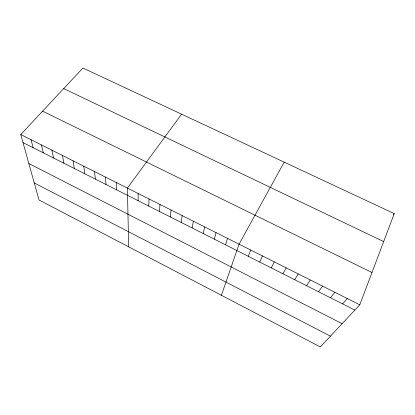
<?xml version="1.0" encoding="UTF-8"?>
<svg xmlns="http://www.w3.org/2000/svg" width="415" height="415" viewBox="0 0 415 415"><rect width="100%" height="100%" fill="white"/><g stroke="black" fill="none" stroke-linecap="round" stroke-linejoin="round"><path stroke-width="0.62" d="M138.112 200.689L138.169 193.515M148.757 206.063L149.042 198.972M159.485 211.479L159.993 204.476M170.29 216.931L171.032 210.016M181.179 222.424L182.149 215.603M192.15 227.965L193.354 221.231M203.2 233.541L204.647 226.901M214.337 239.159L216.028 232.618M225.558 244.824L227.498 238.376M221.413 295.288L239.056 244.181L284.187 162.146M359.774 304.807L394.25 213.616L82.917 68.029L20.75 134.543L39.031 200.004L320.328 346.971L359.774 304.807L20.75 134.543M248.253 256.278L250.702 250.027M259.733 262.072L262.441 255.925M271.301 267.914L274.268 261.865M282.957 273.796L286.194 267.857M294.707 279.726L298.214 273.895M306.545 285.702L310.332 279.98M318.481 291.724L322.543 286.111M181.588 114.172L127.379 188.094L128.686 246.842M393.462 214.622L394.25 213.616M330.506 297.794L334.853 292.295M342.624 303.915L347.262 298.525M63.703 88.587L383.678 241.582M42.61 111.153L371.985 272.51M22.996 142.589L354.846 310.078M28.848 163.536L342.116 323.69M34.274 182.958L330.454 336.15M31.052 139.72L33.107 147.688M41.438 144.934L43.29 152.829M51.896 150.183L53.551 158.006M62.437 155.48L63.884 163.225M73.056 160.812L74.301 168.48M83.752 166.187L84.79 173.776M94.537 171.597L95.357 179.109M105.4 177.055L106.007 184.483M116.345 182.553L116.734 189.899"/></g></svg>
